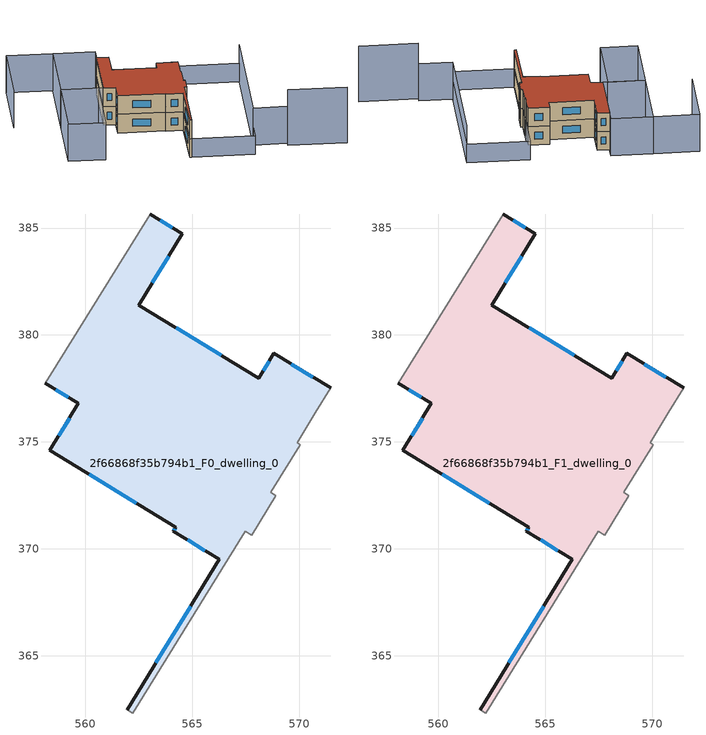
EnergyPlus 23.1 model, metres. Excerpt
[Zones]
2f66868f35b794b1_F0_dwelling_0
 floor ground (EU_floor_Construction): 564.55,384.73 562.5,381.4 568.11,377.97 568.82,379.14 571.47,377.52 570.77,376.36 569.91,374.96 570.05,374.88 568.68,372.64 568.92,372.49 567.79,370.65 567.48,370.83 562.22,362.33 561.97,362.48 566.27,369.51 564.12,370.82 564.23,371 558.34,374.6 559.69,376.8 558.14,377.74 563.03,385.66 z0
 wall outside (EU_wall_Construction): 558.14,377.74 559.69,376.8 558.34,374.6 564.23,371 564.12,370.82 566.27,369.51 561.97,362.48 / 571.47,377.52 568.82,379.14 568.11,377.97 562.5,381.4 564.55,384.73 563.03,385.66 z0:3
 wall adiabatic (EU_wall_Construction): 563.03,385.66 558.14,377.74 / 561.97,362.48 562.22,362.33 567.48,370.83 567.79,370.65 568.92,372.49 568.68,372.64 570.05,374.88 569.91,374.96 570.77,376.36 571.47,377.52 z0:3
 window (EU_Window_Construction): 559.27,376.11 558.76,375.28 / 558.62,377.45 559.2,377.09 / 564.07,385.02 563.5,385.37 / 563.14,382.44 563.91,383.69 / 566.36,379.04 564.25,380.33 / 568.6,378.78 568.33,378.34 / 570.65,378.03 569.64,378.64 / 564.93,367.32 563.31,364.67 / 564.79,370.41 565.6,369.92 / 564.2,370.95 564.16,370.88 / 560.18,373.48 562.4,372.12 z0.93:2.07
2f66868f35b794b1_F1_dwelling_0
 floor to 2f66868f35b794b1_F0_dwelling_0 (EU_floor_Construction): 564.54,384.73 562.5,381.4 568.11,377.97 568.82,379.14 571.47,377.52 570.77,376.36 569.91,374.96 570.05,374.88 568.68,372.64 568.92,372.49 567.79,370.65 567.48,370.83 562.22,362.33 561.97,362.48 566.27,369.51 564.12,370.82 564.23,371 558.34,374.6 559.69,376.8 558.14,377.74 563.03,385.66 z3
 wall outside (EU_wall_Construction): 558.14,377.74 559.69,376.8 558.34,374.6 564.23,371 564.12,370.82 566.27,369.51 561.97,362.48 / 571.47,377.52 568.82,379.14 568.11,377.97 562.5,381.4 564.55,384.73 563.03,385.66 z3:6
 wall adiabatic (EU_wall_Construction): 563.03,385.66 558.14,377.74 / 561.97,362.48 562.22,362.33 567.48,370.83 567.79,370.65 568.92,372.49 568.68,372.64 570.05,374.88 569.91,374.96 570.77,376.36 571.47,377.52 z3:6
 window (EU_Window_Construction): 559.27,376.11 558.76,375.28 / 558.62,377.45 559.2,377.09 / 564.07,385.02 563.5,385.37 / 563.14,382.44 563.91,383.69 / 566.36,379.04 564.25,380.33 / 568.6,378.78 568.33,378.34 / 570.65,378.03 569.64,378.64 / 564.93,367.32 563.31,364.67 / 564.79,370.41 565.6,369.92 / 564.2,370.95 564.16,370.88 / 560.18,373.48 562.4,372.12 z3.93:5.07
 roof outside (EU_roof_Construction): 566.27,369.51 561.97,362.48 562.22,362.33 567.48,370.83 567.79,370.65 568.92,372.49 568.68,372.64 570.05,374.88 569.91,374.96 570.77,376.36 571.47,377.52 568.82,379.14 568.11,377.97 562.5,381.4 564.55,384.73 563.03,385.66 558.14,377.74 559.69,376.8 558.34,374.6 564.23,371 564.12,370.82 z6
shading: 553.14,394 558.85,390.47 / 553.15,394 547.5,384.88 / 575.6,357.31 571.46,359.88 / 571.46,359.88 581.65,376.36 / 553,381.02 557.59,378.18 / 557.59,378.18 552.06,369.23 / 552.06,369.23 547.47,372.07 / 547.47,372.07 553,381.02 / 558.85,390.47 547.47,372.07 / 553,381.02 558.85,390.47 / 558.85,390.47 564.03,387.27 / 564.03,387.27 558.18,377.81 / 558.18,377.81 553,381.02 z0:6; 582.53,352.29 575.28,356.78 z0:9; 581.65,376.36 570,357.52 / 570,357.52 562.22,362.32 / 562.22,362.32 573.88,381.17 / 573.88,381.17 581.65,376.36 z0:3
[Building]
EU S2 Campaign: North Axis=0; Terrain=City; Solar Distribution=FullExterior
[Site:Location]
Montreal-Trudeau.Intl.AP: Latitude=45.4667; Longitude=-73.75; Time Zone=-5; Elevation=36
[SizingPeriod:WeatherFileDays]
AnnualSizingPeriod: Begin Month=1; Begin Day of Month=1; End Month=12; End Day of Month=31; Day of Week for Start Day=Monday; Use Weather File Daylight Saving Period=No; Use Weather File Rain and Snow Indicators=No
[MATERIAL]
EU_InternalMass_Material: Roughness=MediumRough; Thickness=0.1; Conductivity=1; Density=1800; Specific Heat=900; Thermal Absorptance=0.9; Solar Absorptance=0.7; Visible Absorptance=0.7
[MATERIAL:NOMASS] Roughness=MediumRough; Thermal Absorptance=0.9; Solar Absorptance=0.7; Visible Absorptance=0.7
Name | Thermal Resistance
EU_wall_NoMass; EU_floor_NoMass | 1.51479
EU_roof_NoMass | 2.84114
[WINDOWMATERIAL:SIMPLEGLAZINGSYSTEM]
EU_Window_SimpleGlazing: UFactor=3.53504; Solar Heat Gain Coefficient=0.8; Visible Transmittance=0.8
[CONSTRUCTION]
EU_wall_Construction: EU_wall_NoMass
EU_roof_Construction: EU_roof_NoMass
EU_floor_Construction: EU_floor_NoMass
EU_Window_Construction: EU_Window_SimpleGlazing
EU_InternalMass_Construction: EU_InternalMass_Material
[ZONE] Type=1; Multiplier=1; Ceiling Height=autocalculate; Floor Area=autocalculate; Part of Total Floor Area=Yes
Name | Volume
2f66868f35b794b1_F0_dwelling_0 | 308.347
2f66868f35b794b1_F1_dwelling_0 | 308.346
[INTERNALMASS] Construction=EU_InternalMass_Construction; Surface Area=102.782
Name | Zone or ZoneList
2f66868f35b794b1_F0_dwelling_0_EU_InternalMass | 2f66868f35b794b1_F0_dwelling_0
2f66868f35b794b1_F1_dwelling_0_EU_InternalMass | 2f66868f35b794b1_F1_dwelling_0
[OTHEREQUIPMENT] Fuel Type=Electricity; Design Level Calculation Method=Watts/Area; Power per Zone Floor Area=1; Fraction Latent=0; Fraction Radiant=0; Fraction Lost=0; Carbon Dioxide Generation Rate=0; EndUse Subcategory=EU_Step8_InternalGains
Name | Zone or ZoneList or Space or SpaceList | Schedule
EU_Step8_InternalGain_2f66868f35b794b1_F0_dwelling_0_f000 | 2f66868f35b794b1_F0_dwelling_0 | EU_Step8_GainSchedule_2f66868f35b794b1_F0_dwelling_0_f000
EU_Step8_InternalGain_2f66868f35b794b1_F1_dwelling_0_f000 | 2f66868f35b794b1_F1_dwelling_0 | EU_Step8_GainSchedule_2f66868f35b794b1_F1_dwelling_0_f000
[ZONEVENTILATION:DESIGNFLOWRATE] Schedule=EU_AlwaysOn; Design Flow Rate Calculation Method=AirChanges/Hour; Air Changes per Hour=0.775154; Ventilation Type=Natural; Fan Pressure Rise=0; Fan Total Efficiency=1; Constant Term Coefficient=1; Temperature Term Coefficient=0; Velocity Term Coefficient=0; Velocity Squared Term Coefficient=0; Minimum Indoor Temperature=-100; Maximum Indoor Temperature=100; Delta Temperature=-100; Minimum Outdoor Temperature=-100; Maximum Outdoor Temperature=100; Maximum Wind Speed=40
Name | Zone or ZoneList or Space or SpaceList
EU_ConstantAir_2f66868f35b794b1_F0_dwelling_0 | 2f66868f35b794b1_F0_dwelling_0
EU_ConstantAir_2f66868f35b794b1_F1_dwelling_0 | 2f66868f35b794b1_F1_dwelling_0
[HVACTEMPLATE:THERMOSTAT] Constant Heating Setpoint=20; Constant Cooling Setpoint=50
EU_HeatOnly_2f66868f35b794b1_F0_dwelling_0; EU_HeatOnly_2f66868f35b794b1_F1_dwelling_0
[HVACTEMPLATE:ZONE:IDEALLOADSAIRSYSTEM] System Availability Schedule=EU_AlwaysOn; Maximum Heating Supply Air Temperature=50; Minimum Cooling Supply Air Temperature=13; Maximum Heating Supply Air Humidity Ratio=0.0156; Minimum Cooling Supply Air Humidity Ratio=0.0077; Heating Limit=NoLimit; Cooling Limit=NoLimit; Heating Availability Schedule=EU_AlwaysOn; Cooling Availability Schedule=EU_CoolingOff; Dehumidification Control Type=ConstantSensibleHeatRatio; Cooling Sensible Heat Ratio=0.7; Dehumidification Setpoint=60; Humidification Control Type=None; Humidification Setpoint=30; Outdoor Air Method=None; Outdoor Air Flow Rate per Person=0.00944; Outdoor Air Flow Rate per Zone Floor Area=0; Outdoor Air Flow Rate per Zone=0; Demand Controlled Ventilation Type=None; Outdoor Air Economizer Type=NoEconomizer; Heat Recovery Type=None; Sensible Heat Recovery Effectiveness=0.7; Latent Heat Recovery Effectiveness=0.65
Name | Template Thermostat
2f66868f35b794b1_F0_dwelling_0 | EU_HeatOnly_2f66868f35b794b1_F0_dwelling_0
2f66868f35b794b1_F1_dwelling_0 | EU_HeatOnly_2f66868f35b794b1_F1_dwelling_0
[SIZING:ZONE] Zone Cooling Design Supply Air Temperature Input Method=SupplyAirTemperature; Zone Cooling Design Supply Air Temperature=13; Zone Heating Design Supply Air Temperature Input Method=SupplyAirTemperature; Zone Heating Design Supply Air Temperature=50; Zone Cooling Design Supply Air Humidity Ratio=0.008; Zone Heating Design Supply Air Humidity Ratio=0.008; Cooling Design Air Flow Method=DesignDay; Cooling Design Air Flow Rate=0; Cooling Minimum Air Flow per Zone Floor Area=0.000762; Cooling Minimum Air Flow=0; Cooling Minimum Air Flow Fraction=0.2; Heating Design Air Flow Method=DesignDay; Heating Design Air Flow Rate=0; Heating Maximum Air Flow per Zone Floor Area=0.002032; Heating Maximum Air Flow=0.141576; Heating Maximum Air Flow Fraction=0.3; Account for Dedicated Outdoor Air System=No; Dedicated Outdoor Air System Control Strategy=NeutralSupplyAir; Dedicated Outdoor Air Low Setpoint Temperature for Design=autosize; Dedicated Outdoor Air High Setpoint Temperature for Design=autosize; Zone Load Sizing Method=Sensible Load Only No Latent Load; Zone Latent Cooling Design Supply Air Humidity Ratio Input Method=HumidityRatioDifference; Zone Cooling Design Supply Air Humidity Ratio Difference=0.005; Zone Latent Heating Design Supply Air Humidity Ratio Input Method=HumidityRatioDifference; Zone Humidification Design Supply Air Humidity Ratio Difference=0.005
2f66868f35b794b1_F0_dwelling_0; 2f66868f35b794b1_F1_dwelling_0
[SCHEDULE:CONSTANT]
Name | Hourly Value
EU_AlwaysOn | 1
EU_CoolingOff | 0
[SCHEDULE:FILE] Column Number=1; Rows to Skip at Top=0; Number of Hours of Data=8760; Column Separator=Comma; Interpolate to Timestep=No; Minutes per Item=60; Adjust Schedule for Daylight Savings=Yes
Name | File
EU_Step8_GainSchedule_2f66868f35b794b1_F0_dwelling_0_f000 | ../../schedules/2f66868f35b794b1/2f66868f35b794b1_F0_dwelling_0_f000_gain.csv
EU_Step8_GainSchedule_2f66868f35b794b1_F1_dwelling_0_f000 | ../../schedules/2f66868f35b794b1/2f66868f35b794b1_F1_dwelling_0_f000_gain.csv
